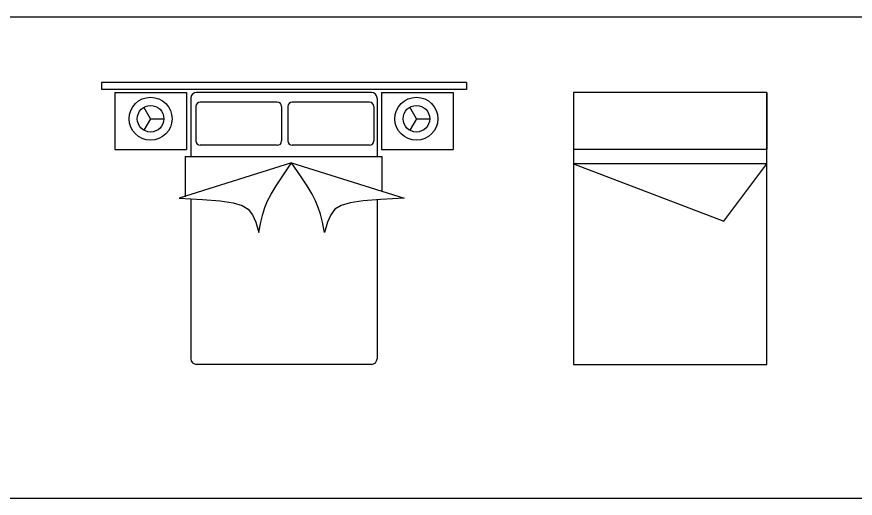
# Model space of a CAD drawing. Header units: millimetres. Extents: x 1787 to 68324, y 1435 to 30835.
# Drawn here: x 16845 to 22697, y 17580 to 20942 of the extents above; entities that cross this region are included whole.
import ezdxf

# ---------------------------------------------------------------- set-up
doc = ezdxf.new("R2010")
doc.units = ezdxf.units.MM
doc.layers.add('www.cad-blocks.net', color=7, linetype='Continuous')

# ---------------------------------------------------------------- blocks, each defined once
blk = doc.blocks.new('CAMMAT')
for p, q in [((1.2731, 0), (-1.2731, 0)), ((1.2731, 0), (1.2731, -0.05)), ((-1.2731, 0), (-1.2731, -0.05)), ((1.2731, -0.05), (-1.2731, -0.05)), ((-1.18, -0.07), (-1.18, -0.47)), ((-1.18, -0.07), (-0.68, -0.07)), ((-0.68, -0.07), (-0.68, -0.47)), ((-0.65, -0.11), (-0.65, -0.5169)), ((0.61, -0.07), (-0.61, -0.07)), ((0.65, -0.11), (0.65, -0.5169)), ((0.68, -0.07), (0.68, -0.47)), ((0.68, -0.07), (1.18, -0.07)), ((1.18, -0.07), (1.18, -0.47)), ((-0.931, -0.2541), (-0.9775, -0.1737)), ((-0.6152, -0.1695), (-0.6152, -0.4095)), ((-0.0465, -0.1395), (-0.5852, -0.1395)), ((-0.0165, -0.1695), (-0.0165, -0.4095)), ((0.0274, -0.1695), (0.0274, -0.4095)), ((0.5962, -0.1395), (0.0574, -0.1395)), ((0.6262, -0.1695), (0.6262, -0.4095)), ((0.9242, -0.2541), (0.8777, -0.1737)), ((-0.931, -0.2541), (-0.9775, -0.3346)), ((-0.931, -0.2541), (-0.8381, -0.2541)), ((0.9242, -0.2541), (0.8777, -0.3346)), ((0.9242, -0.2541), (1.0171, -0.2541)), ((-0.0465, -0.4395), (-0.5852, -0.4395)), ((0.5962, -0.4395), (0.0574, -0.4395)), ((-1.18, -0.47), (-0.68, -0.47)), ((-0.6904, -0.5169), (-0.6904, -0.8)), ((-0.6904, -0.5169), (0.6826, -0.5169)), ((0.68, -0.47), (1.18, -0.47)), ((0.6826, -0.5169), (0.6826, -0.7603)), ((0.0535, -0.5623), (-0.7312, -0.8093)), ((0.0535, -0.5623), (0.8382, -0.8093)), ((-0.65, -0.8139), (-0.65, -1.93)), ((0.65, -0.8204), (0.65, -1.93)), ((0.61, -1.97), (-0.61, -1.97))]:
    blk.add_line(p, q)
for points in [[(-0.1761, -1.0476), (-0.161, -0.9772), (-0.1474, -0.921), (-0.1326, -0.8732), (-0.1139, -0.8282), (-0.0886, -0.7803), (-0.0541, -0.7238), (-0.0076, -0.653), (0.0535, -0.5623)], [(0.2832, -1.0476), (0.2681, -0.9772), (0.2545, -0.921), (0.2396, -0.8732), (0.2209, -0.8282), (0.1957, -0.7803), (0.1611, -0.7238), (0.1147, -0.653), (0.0535, -0.5623)], [(-0.7312, -0.8093), (-0.5683, -0.8185), (-0.4451, -0.828), (-0.3552, -0.8406), (-0.2919, -0.8591), (-0.2489, -0.8862), (-0.2196, -0.9248), (-0.1975, -0.9777), (-0.1761, -1.0476)], [(0.8382, -0.8093), (0.6753, -0.8185), (0.5522, -0.828), (0.4622, -0.8406), (0.399, -0.8591), (0.356, -0.8862), (0.3267, -0.9248), (0.3046, -0.9777), (0.2832, -1.0476)]]:
    blk.add_lwpolyline(points)
for centre, radius in [((-0.931, -0.2541), 0.15), ((0.9242, -0.2541), 0.15), ((-0.931, -0.2541), 0.0929), ((0.9242, -0.2541), 0.0929)]:
    blk.add_circle(centre, radius)
for centre, radius, start, end in [((-0.61, -0.11), 0.04, 90, 180), ((0.61, -0.11), 0.04, 0, 90), ((-0.5852, -0.1695), 0.03, 90, 180), ((-0.0465, -0.1695), 0.03, 360, 90), ((0.0574, -0.1695), 0.03, 90, 180), ((0.5962, -0.1695), 0.03, 360, 90), ((-0.5852, -0.4095), 0.03, 180, 270), ((-0.0465, -0.4095), 0.03, 270, 360), ((0.0574, -0.4095), 0.03, 180, 270), ((0.5962, -0.4095), 0.03, 270, 360), ((-0.61, -1.93), 0.04, 180, 270), ((0.61, -1.93), 0.04, 270, 360)]:
    blk.add_arc(centre, radius, start, end)
blk = doc.blocks.new('A$C78CD5067')
for p, q in [((0, 1.9), (0, 0)), ((1.35, 1.9), (0, 1.9)), ((1.35, 0), (1.35, 1.9)), ((1.35, 1.9), (1.35, 1.5)), ((1.35, 1.5), (0, 1.5)), ((0, 1.4), (1.05, 1)), ((0, 1.4), (1.05, 1)), ((1.35, 1.4), (0, 1.4)), ((1.35, 1.4), (0, 1.4)), ((1.05, 1), (1.35, 1.4)), ((1.05, 1), (1.35, 1.4)), ((0, 0), (1.35, 0))]:
    blk.add_line(p, q)
blk = doc.blocks.new('format')
at = {"color": 155, "true_color": 0x546d8e}
for p, q in [((47364.4, 30425.3), (110172.9, 30425.3)), ((47364.4, 27062.5), (110172.9, 27062.5))]:
    blk.add_line(p, q, dxfattribs=at)

msp = doc.modelspace()

# ---------------------------------------------------------------- block references
at = {"xscale": 1000, "yscale": 1000, "zscale": 1000}
for name, p in [('CAMMAT', (18710.1, 20484.3)), ('A$C78CD5067', (20730.3, 18514.3))]:
    msp.add_blockref(name, p, dxfattribs=at)
at = {"layer": 'www.cad-blocks.net'}
msp.add_blockref('format', (-41848.5, -9482.9), dxfattribs=at)

doc.saveas('drawing.dxf')
